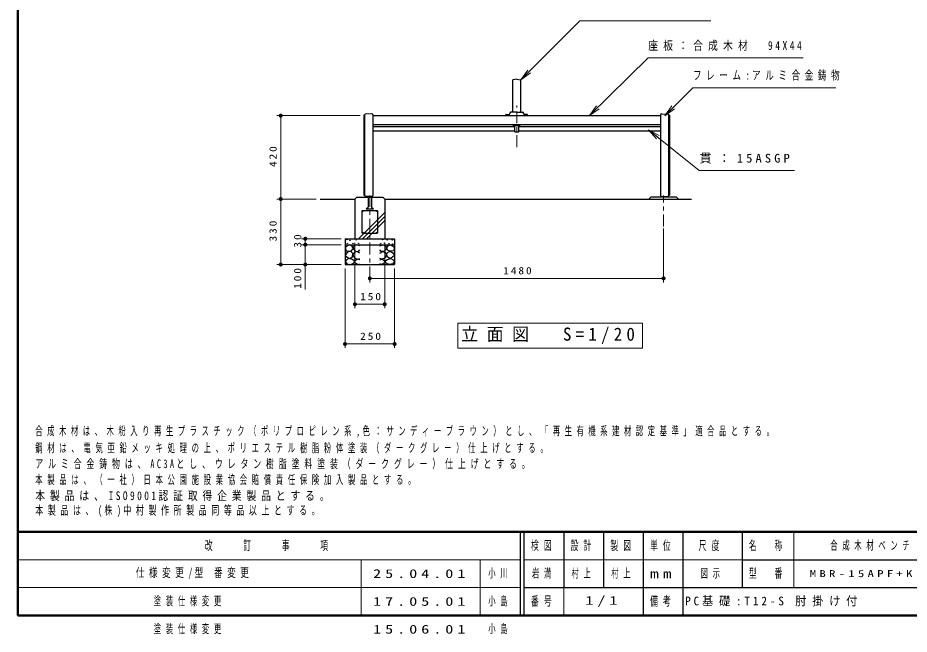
# Model space of a CAD drawing. Units: millimetres on the paper, scale 1:20. Extents: x -365 to 0, y -5 to 257.
# Drawn here: x -365 to -140.5, y -4.7 to 150.5 of the extents above; entities that cross this region are included whole.
import ezdxf

# ---------------------------------------------------------------- set-up
doc = ezdxf.new("R2010")
doc.units = ezdxf.units.MM
doc.linetypes.add('USER2', pattern=[6, 3, -1, 1, -1])
doc.layers.add('1_20', color=7, linetype='Continuous', lineweight=25)
doc.layers.add('LY_6', color=7, linetype='Continuous', lineweight=13)
doc.layers.add('99', color=7, linetype='Continuous')
doc.layers.add('CLASS1', color=7, linetype='Continuous')
doc.styles.add('ＭＳ ゴシック', font='')
doc.styles.get('ＭＳ ゴシック').set_extended_font_data('MS Gothic')

# ---------------------------------------------------------------- blocks, each defined once
blk = doc.blocks.new('filled_dot')
at = {"color": 0, "linetype": 'Continuous', "lineweight": -2, "const_width": 1.25}
blk.add_lwpolyline([(-0.625, 0, 1), (0.625, 0, 1)], format="xyb", close=True, dxfattribs=at)

msp = doc.modelspace()

# ---------------------------------------------------------------- linework, layer by layer
at = {"layer": '1_20', "lineweight": 13}
for p, q in [((-238.332, 134.833), (-236.564, 137.307)), ((-238.332, 134.833), (-236.21, 136.954)), ((-235.857, 136.6), (-238.332, 134.833)), ((-221.017, 125.838), (-219.224, 128.294)), ((-202.056, 125.803), (-200.289, 128.278)), ((-278.781, 125.838), (-299.782, 125.838)), ((-298.782, 104.838), (-298.782, 125.838)), ((-277.57, 126.105), (-277.57, 105.642)), ((-221.017, 125.838), (-218.874, 127.937)), ((-218.524, 127.58), (-221.017, 125.838)), ((-202.056, 125.803), (-199.935, 127.924)), ((-199.582, 127.571), (-202.056, 125.803)), ((-201.094, 126.105), (-201.094, 105.642)), ((-204.117, 120.024), (-206.135, 122.3)), ((-206.135, 122.3), (-203.488, 120.801)), ((-206.135, 122.3), (-203.803, 120.412)), ((-289.851, 104.838), (-299.782, 104.838)), ((-298.782, 88.338), (-298.782, 104.838)), ((-279.176, 94.838), (-272.582, 101.433)), ((-278.186, 94.838), (-272.582, 100.443)), ((-277.196, 94.838), (-272.582, 99.453)), ((-202.332, 97.395), (-202.332, 83.861)), ((-283.582, 94.838), (-293.582, 94.838)), ((-292.582, 93.338), (-292.582, 94.838)), ((-283.582, 93.338), (-293.582, 93.338)), ((-292.582, 82.07), (-292.582, 93.338)), ((-280.082, 93.838), (-280.082, 77.338)), ((-272.582, 93.838), (-272.582, 77.338)), ((-283.582, 88.338), (-299.782, 88.338)), ((-282.582, 87.338), (-282.582, 67.338)), ((-270.082, 87.338), (-270.082, 67.338)), ((-202.332, 84.861), (-276.332, 84.861)), ((-276.332, 84.861), (-276.332, 83.861)), ((-272.582, 78.338), (-280.082, 78.338)), ((-207.662, 73.567), (-254.162, 73.567)), ((-254.162, 73.567), (-254.162, 67.267)), ((-207.662, 67.267), (-207.662, 73.567)), ((-270.082, 68.338), (-282.582, 68.338)), ((-254.162, 67.267), (-207.662, 67.267))]:
    msp.add_line(p, q, dxfattribs=at)
at = {"layer": '1_20'}
for p, q in [((-240.332, 126.713), (-240.332, 134.833)), ((-239.332, 135.026), (-240.289, 134.882)), ((-239.332, 135.026), (-238.374, 134.882)), ((-238.332, 126.713), (-238.332, 134.833)), ((-277.832, 125.942), (-277.832, 105.833)), ((-275.789, 126.278), (-277.485, 126.228)), ((-275.582, 126.078), (-275.582, 105.695)), ((-275.582, 125.838), (-203.082, 125.838)), ((-242.082, 125.838), (-242.071, 126.043)), ((-242.082, 125.838), (-236.582, 125.838)), ((-241.971, 126.138), (-241.198, 126.138)), ((-240.969, 126.649), (-241.151, 126.17)), ((-239.332, 126.713), (-240.876, 126.713)), ((-239.332, 126.713), (-237.788, 126.713)), ((-237.694, 126.649), (-237.512, 126.17)), ((-236.692, 126.138), (-237.466, 126.138)), ((-236.582, 125.838), (-236.592, 126.043)), ((-203.082, 126.078), (-203.082, 105.695)), ((-202.875, 126.278), (-201.178, 126.228)), ((-200.832, 125.942), (-200.832, 105.833)), ((-275.582, 123.638), (-203.082, 123.638)), ((-240.207, 123.338), (-240.207, 123.638)), ((-238.457, 123.338), (-238.457, 123.638)), ((-275.582, 123.121), (-239.832, 123.121)), ((-275.582, 122.036), (-239.832, 122.036)), ((-240.207, 123.338), (-238.457, 123.338)), ((-239.832, 121.736), (-239.832, 123.331)), ((-239.832, 121.736), (-238.832, 121.736)), ((-238.832, 121.736), (-238.832, 123.331)), ((-238.832, 123.121), (-203.082, 123.121)), ((-238.832, 122.036), (-203.082, 122.036)), ((-275.789, 105.495), (-277.485, 105.546)), ((-277.37, 105.542), (-277.37, 105.338)), ((-202.875, 105.495), (-201.178, 105.546)), ((-201.294, 105.542), (-201.294, 105.338)), ((-288.851, 104.838), (-280.082, 104.838)), ((-279.582, 105.338), (-280.082, 104.838)), ((-280.082, 104.838), (-280.082, 94.838)), ((-279.582, 105.338), (-273.082, 105.338)), ((-276.782, 105.338), (-276.782, 102.788)), ((-275.882, 105.338), (-275.882, 102.788)), ((-273.082, 105.338), (-272.582, 104.838)), ((-272.582, 104.838), (-272.582, 94.838)), ((-272.582, 104.838), (-195.327, 104.838)), ((-205.582, 105.338), (-206.082, 104.838)), ((-199.082, 105.338), (-205.582, 105.338)), ((-199.082, 105.338), (-198.582, 104.838)), ((-278.232, 96.338), (-278.232, 101.838)), ((-278.082, 101.988), (-274.582, 101.988)), ((-277.282, 102.338), (-276.782, 102.788)), ((-277.282, 102.338), (-275.382, 102.338)), ((-275.882, 102.788), (-275.382, 102.338)), ((-274.432, 101.838), (-274.432, 96.338)), ((-282.582, 94.838), (-282.582, 88.338)), ((-282.582, 94.838), (-270.082, 94.838)), ((-274.582, 96.188), (-278.082, 96.188)), ((-270.082, 94.838), (-270.082, 88.338)), ((-282.582, 93.338), (-270.082, 93.338)), ((-282.582, 88.338), (-270.082, 88.338))]:
    msp.add_line(p, q, dxfattribs=at)
at = {"layer": '1_20', "linetype": 'USER2', "lineweight": 13}
for p, q in [((-239.332, 117.899), (-239.332, 128.388)), ((-276.332, 84.861), (-276.332, 105.695)), ((-202.332, 97.961), (-202.332, 105.695))]:
    msp.add_line(p, q, dxfattribs=at)
at = {"layer": '1_20', "lineweight": 13}
for points in [[(-238.332, 134.833), (-223.418, 149.746), (-190.418, 149.746)], [(-221.017, 125.838), (-206.186, 140.359), (-167.186, 140.359)], [(-202.056, 125.803), (-194.985, 132.874), (-158.939, 132.874)], [(-206.135, 122.3), (-193.388, 111.983), (-169.341, 111.983)]]:
    msp.add_lwpolyline(points, dxfattribs=at)
at = {"layer": '1_20'}
for points in [[(-281.459, 93.308), (-282.093, 93.007), (-282.568, 92.532), (-282.267, 91.835), (-281.538, 91.692), (-280.841, 91.851), (-280.588, 92.437), (-280.778, 92.944)], [(-271.204, 93.308), (-270.57, 93.007), (-270.095, 92.532), (-270.396, 91.835), (-271.125, 91.692), (-271.822, 91.851), (-272.075, 92.437), (-271.885, 92.944)], [(-281.586, 91.661), (-282.125, 91.312), (-282.568, 90.631), (-282.061, 90.171), (-281.396, 89.855), (-280.699, 90.298), (-280.62, 91.138), (-281.028, 91.5)], [(-281.627, 89.864), (-282.196, 89.545), (-282.533, 89.122), (-282.13, 88.556), (-281.187, 88.353), (-280.472, 88.672), (-280.198, 89.177), (-280.738, 89.633)], [(-271.036, 89.864), (-270.468, 89.545), (-270.13, 89.122), (-270.533, 88.556), (-271.476, 88.353), (-272.192, 88.672), (-272.465, 89.177), (-271.926, 89.633)], [(-271.077, 91.661), (-270.539, 91.312), (-270.095, 90.631), (-270.602, 90.171), (-271.267, 89.855), (-271.965, 90.298), (-272.044, 91.138), (-271.636, 91.5)]]:
    msp.add_lwpolyline(points, close=True, dxfattribs=at)
for points in [[(-278.861, 93.023), (-279.717, 93.34), (-280.255, 93.071), (-280.572, 92.469), (-279.986, 91.708), (-279.21, 91.645), (-278.861, 92.041)], [(-273.802, 93.023), (-272.947, 93.34), (-272.408, 93.071), (-272.091, 92.469), (-272.677, 91.708), (-273.454, 91.645), (-273.802, 92.041)], [(-278.877, 91.217), (-279.637, 91.613), (-280.271, 91.36), (-280.572, 90.71), (-280.128, 89.934), (-279.368, 89.696), (-278.877, 89.902)], [(-273.786, 91.217), (-273.026, 91.613), (-272.392, 91.36), (-272.091, 90.71), (-272.535, 89.934), (-273.295, 89.696), (-273.786, 89.902)], [(-278.861, 89.49), (-279.526, 89.696), (-280.176, 89.142), (-280.002, 88.746), (-279.273, 88.381), (-278.861, 88.54)], [(-273.802, 89.49), (-273.137, 89.696), (-272.487, 89.142), (-272.662, 88.746), (-273.39, 88.381), (-273.802, 88.54)]]:
    msp.add_lwpolyline(points, dxfattribs=at)
for centre, radius in [((-278.082, 101.838), 0.15), ((-274.582, 101.838), 0.15), ((-282.094, 94.603), 0.05), ((-281.352, 94.454), 0.05), ((-279.784, 94.56), 0.05), ((-278.082, 96.338), 0.15), ((-274.582, 96.338), 0.15), ((-273.088, 94.624), 0.05), ((-271.965, 94.497), 0.05), ((-270.63, 94.497), 0.05), ((-281.966, 93.713), 0.05), ((-280.568, 93.649), 0.05), ((-279.148, 93.67), 0.05), ((-273.596, 93.628), 0.05), ((-272.664, 93.797), 0.05), ((-271.52, 93.628), 0.05), ((-270.566, 93.543), 0.05)]:
    msp.add_circle(centre, radius, dxfattribs=at)
for centre, radius, start, end in [((-240.282, 134.833), 0.05, 98.53077, 180), ((-238.382, 134.833), 0.05, 0, 81.46923), ((-277.782, 125.94), 0.05, 92.70761, 180), ((-277.795, 126.215), 0.225, 272.70761, 344.37567), ((-277.482, 126.128), 0.1, 92, 164.3757), ((-275.782, 126.078), 0.2, 360, 92), ((-241.971, 126.038), 0.1, 90, 177), ((-241.198, 126.188), 0.05, 270, 339.20314), ((-240.876, 126.613), 0.1, 90, 159.20314), ((-237.788, 126.613), 0.1, 20.79686, 90), ((-237.466, 126.188), 0.05, 200.79686, 270), ((-236.692, 126.038), 0.1, 3, 90), ((-202.882, 126.078), 0.2, 88, 180), ((-201.182, 126.128), 0.1, 15.6243, 88), ((-200.869, 126.215), 0.225, 195.62433, 267.29239), ((-200.882, 125.94), 0.05, 360, 87.29239), ((-277.782, 105.833), 0.05, 180, 267.29239), ((-277.795, 105.558), 0.225, 15.6243, 87.29239), ((-277.482, 105.646), 0.1, 195.6243, 268), ((-275.782, 105.695), 0.2, 268.00001, 0.00001), ((-202.882, 105.695), 0.2, 179.99999, 271.99999), ((-201.182, 105.646), 0.1, 272, 344.3757), ((-200.869, 105.558), 0.225, 92.70761, 164.3757), ((-200.882, 105.833), 0.05, 272.70761, 0)]:
    msp.add_arc(centre, radius, start, end, dxfattribs=at)
at = {"layer": 'LY_6', "lineweight": 50}
for p, q in [((-365, 257), (-365, 0)), ((-365, 21), (0, 21)), ((-365, 0), (0, 0))]:
    msp.add_line(p, q, dxfattribs=at)
at = {"layer": 'LY_6', "lineweight": 25}
for p, q in [((-238.5, 21), (-238.5, 0)), ((-237.5, 21), (-237.5, 0)), ((-227.5, 21), (-227.5, 7)), ((-217.5, 21), (-217.5, 7)), ((-207.5, 21), (-207.5, 0)), ((-197.5, 21), (-197.5, 7)), ((-182.5, 21), (-182.5, 7)), ((-182.5, 14), (-70, 14)), ((-237.5, 7), (0, 7)), ((-197.5, 7), (-197.5, 0))]:
    msp.add_line(p, q, dxfattribs=at)
at = {"layer": 'LY_6'}
for p, q in [((-169.5, 21), (-169.5, 7)), ((-365, 14), (-238.5, 14)), ((-278.5, 14), (-278.5, 0)), ((-248.5, 14), (-248.5, 0)), ((-237.5, 14), (-182.5, 14)), ((-365, 7), (-238.5, 7)), ((-227.5, 7), (-227.5, 0))]:
    msp.add_line(p, q, dxfattribs=at)

# ---------------------------------------------------------------- block references
at = {"layer": '1_20', "lineweight": 13, "xscale": 0.4, "yscale": 0.4}
for p, rotation in [((-298.782, 125.838), 270), ((-298.782, 104.838), 90), ((-298.782, 104.838), 270), ((-292.582, 94.838), 270), ((-292.582, 93.338), 270), ((-298.782, 88.338), 90), ((-292.582, 88.338), 90), ((-202.332, 84.861), 180), ((-272.582, 78.338), 180), ((-270.082, 68.338), 180)]:
    msp.add_blockref('filled_dot', p, dxfattribs=dict(at, rotation=rotation))
for p in [(-276.332, 84.861), (-280.082, 78.338), (-282.582, 68.338)]:
    msp.add_blockref('filled_dot', p, dxfattribs=at)

# ---------------------------------------------------------------- texts
at = {"layer": '1_20', "style": 'ＭＳ ゴシック'}
for s, insert, char_height, attachment_point in [('\\T1.53;\\W0.8;座板：合成木材\u300094X44', (-206.186, 143.359), 2.199, 4), ('\\T1.54;\\W0.7;フレーム:アルミ合金鋳物', (-194.939, 135.874), 2.199, 4), ('\\T1.5;\\W1.05;貫：15ASGP', (-193.341, 114.983), 2.199, 4), ('\\T1.33;\\W1.15;1480', (-238.908, 85.861), 1.833, 8), ('\\T1.33;\\W1.15;150', (-275.911, 79.338), 1.833, 8), ('\\T1.5;\\W0.95;立面図\u3000S=1/20', (-230.912, 70.417), 3.299, 5), ('\\T1.33;\\W1.15;250', (-275.916, 69.338), 1.833, 8)]:
    msp.add_mtext(s, dxfattribs=dict(at, insert=insert, char_height=char_height, attachment_point=attachment_point))
at = {"layer": '1_20', "char_height": 1.833, "attachment_point": 8, "rotation": 90, "style": 'ＭＳ ゴシック'}
for s, insert in [('\\T1.33;\\W1.15;420', (-299.782, 115.753)), ('\\T1.33;\\W1.15;330', (-299.782, 97.003)), ('\\T1.34;\\W1.15;30', (-293.582, 94.516)), ('\\T1.33;\\W1.15;100', (-293.582, 85.07))]:
    msp.add_mtext(s, dxfattribs=dict(at, insert=insert))
at = {"layer": '99', "style": 'ＭＳ ゴシック'}
for s, insert, char_height, attachment_point in [('\\T1.64;\\W0.6;合成木材ベンチ', (-149.75, 17.5), 2.199, 5), ('\\T1.53;\\W0.7;仕様変更/型\\~番変更', (-335.25, 10.5), 2.199, 4), ('\\T1.5;\\W1.35;25.04.01', (-275.5, 10.5), 2.199, 4), ('\\T1.64;\\W0.6;小川', (-246.5, 10.5), 2.199, 4), ('\\T1.64;\\W0.6;岩満', (-235.5, 10.5), 2.199, 4), ('\\T1.64;\\W0.6;村上', (-222.5, 10.5), 2.199, 5), ('\\T1.64;\\W0.6;村上', (-212.5, 10.5), 2.199, 5), ('\\T1.64;\\W0.6;図示', (-193, 10.5), 2.199, 4), ('\\T1.5;\\W1.35;MBR-15APF+KFA', (-149.75, 10.5), 1.76, 5), ('\\T1.64;\\W0.6;塗装仕様変更', (-330.75, 3.5), 2.199, 4), ('\\T1.5;\\W1.35;17.05.01', (-275.5, 3.5), 2.199, 4), ('\\T1.64;\\W0.6;小島', (-246.5, 3.5), 2.199, 4), ('\\T1.5;\\W1.35;1/1', (-217.5, 3.5), 2.199, 5), ('\\T1.5;\\W0.95;PC基礎:T12-S\\~肘掛け付', (-174.5, 3.5), 2.199, 5), ('\\T1.64;\\W0.6;塗装仕様変更', (-330.75, -3.5), 2.199, 4), ('\\T1.64;\\W0.6;小島', (-246.5, -3.5), 2.199, 4), ('\\T1.5;\\W1.35;15.06.01', (-275.5, -3.5), 2.199, 4)]:
    msp.add_mtext(s, dxfattribs=dict(at, insert=insert, char_height=char_height, attachment_point=attachment_point))
at = {"layer": 'CLASS1', "char_height": 2.199, "attachment_point": 7, "style": 'ＭＳ ゴシック'}
for s, insert in [('\\T1.62;\\W0.6;合成木材は、木粉入り再生プラスチック（ポリプロピレン系,色：サンディーブラウン）とし、「再生有機系建材認定基準」適合品とする。', (-360.606, 44.783)), ('\\T1.64;\\W0.6;鋼材は、電気亜鉛メッキ処理の上、ポリエステル樹脂粉体塗装（ダークグレー）仕上げとする。', (-360.606, 40.783)), ('\\T1.61;\\W0.65;アルミ合金鋳物は、AC3Aとし、ウレタン樹脂塗料塗装（ダークグレー）仕上げとする。', (-360.606, 36.783)), ('\\T1.64;\\W0.6;本製品は、（一社）日本公園施設業協会賠償責任保険加入製品とする。', (-360.606, 32.783)), ('\\T1.5;\\W0.8;本製品は、ISO9001認証取得企業製品とする。', (-360.606, 28.783)), ('\\T1.58;\\W0.65;本製品は、(株)中村製作所製品同等品以上とする。', (-360.606, 24.783))]:
    msp.add_mtext(s, dxfattribs=dict(at, insert=insert))
at = {"layer": 'LY_6', "char_height": 2.346, "attachment_point": 5, "style": 'ＭＳ ゴシック'}
for s, insert in [('\\T1.64;\\W0.6;改\u3000\u3000訂\u3000\u3000事\u3000\u3000項', (-301.75, 17.5)), ('\\T1.64;\\W0.6;検図', (-232.5, 17.5)), ('\\T1.64;\\W0.6;設計', (-222.5, 17.5)), ('\\T1.64;\\W0.6;製図', (-212.5, 17.5)), ('\\T1.64;\\W0.6;単位', (-202.5, 17.5)), ('\\T1.64;\\W0.6;尺度', (-190.25, 17.5)), ('\\T1.64;\\W0.6;名\u3000称', (-176, 17.5)), ('\\T1.64;\\W0.6;型\u3000番', (-176, 10.5)), ('\\T1.5;\\W1.35;mm', (-202.5, 10.5)), ('\\T1.64;\\W0.6;番号', (-232.5, 3.5)), ('\\T1.64;\\W0.6;備考', (-202.5, 3.5))]:
    msp.add_mtext(s, dxfattribs=dict(at, insert=insert))

doc.saveas('drawing.dxf')
